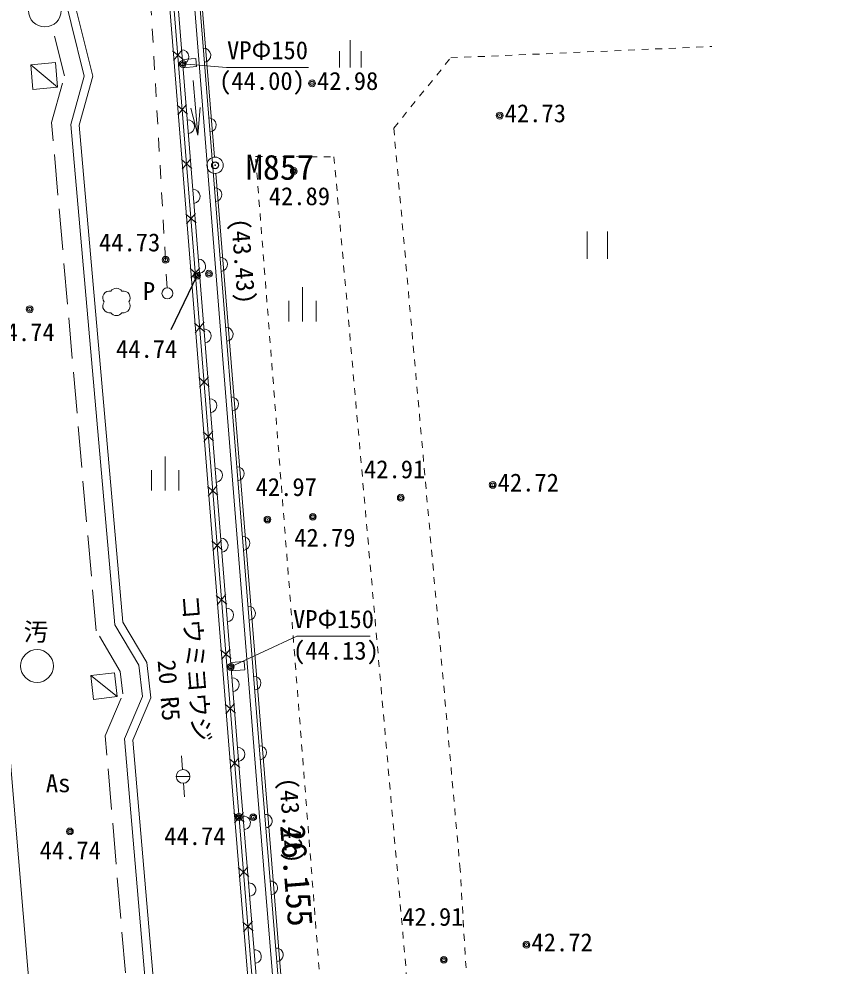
# Model space of a CAD drawing. Units: millimetres, scale not verified. Extents: x -29071210 to -28860960, y -117775216 to -117329466.
# Drawn here: x -28913186 to -28898245, y -117496275 to -117478939 of the extents above; entities that cross this region are included whole.
import ezdxf
from ezdxf.enums import TextEntityAlignment as Align

# ---------------------------------------------------------------- set-up
doc = ezdxf.new("R2010")
doc.units = ezdxf.units.MM
doc.header["$LTSCALE"] = 250
doc.header["$PDMODE"] = 32
doc.header["$PDSIZE"] = 125
for name, pattern in [('USER3', [4, 3, -1]), ('USER4', [2.5, 1.5, -1]), ('USER8', [1, 0.5, -0.5]), ('USER9', [2, 1, -1])]:
    doc.linetypes.add(name, pattern=pattern)
for name, color, linetype, lineweight in [('S-SUV', 7, 'Continuous', 13), ('S-SUV-HTXT', 7, 'Continuous', 13), ('S-SUV-LWCN', 7, 'Continuous', 13), ('S-SUV-ROW', 7, 'Continuous', 15), ('S-SUV-SRVR', 3, 'Continuous', 13)]:
    doc.layers.add(name, color=color, linetype=linetype, lineweight=lineweight)
doc.layers.add('S-SUV-BMK', color=7, linetype='Continuous')
doc.styles.add('ＭＳ ゴシック', font='')
doc.styles.get('ＭＳ ゴシック').set_extended_font_data('MS Gothic')

# ---------------------------------------------------------------- blocks, each defined once
blk = doc.blocks.new('ﾌﾟﾛｯﾄﾏｰｸ-03_1')
at = {"color": 3, "linetype": 'Continuous', "lineweight": 25}
blk.add_circle((0, 0), 0.5, dxfattribs=at)
at = {"color": 3}
blk.add_point((0, 0), dxfattribs=at)
blk = doc.blocks.new('田')
at = {"color": 7, "linetype": 'Continuous', "lineweight": 13}
for p, q in [((-0.75, 1), (-0.75, -1)), ((0.75, -1), (0.75, 1))]:
    blk.add_line(p, q, dxfattribs=at)
blk = doc.blocks.new('open_arrow')
at = {"color": 0, "linetype": 'Continuous', "lineweight": -2}
blk.add_lwpolyline([(7.5, 1.25), (0, 0), (7.5, -1.25)], dxfattribs=at)
blk = doc.blocks.new('植樹')
at = {"color": 7, "linetype": 'Continuous', "lineweight": 13}
for centre, radius, start, end in [((-0.5, 0.3), 0.5, 79.16209, 216.8699), ((0, 0.5), 0.499, 35.63102, 144.36898), ((0.5, 0.3), 0.5, 323.1301, 100.83791), ((-0.5, -0.3), 0.5, 143.1301, 280.83791), ((0.5, -0.3), 0.5, 259.16209, 36.8699), ((0, -0.5), 0.499, 215.63102, 324.36898)]:
    blk.add_arc(centre, radius, start, end, dxfattribs=at)
blk = doc.blocks.new('荒地')
at = {"color": 7, "linetype": 'Continuous', "lineweight": 13}
for p, q in [((0, -1.25), (0, 1.25)), ((-1, 0.25), (-1, -1.25)), ((1, 0.25), (1, -1.25))]:
    blk.add_line(p, q, dxfattribs=at)
blk = doc.blocks.new('ﾌﾟﾛｯﾄﾏｰｸ-03')
at = {"color": 7, "linetype": 'Continuous', "lineweight": 15}
blk.add_circle((0, 0), 0.5, dxfattribs=at)
at = {"color": 7}
blk.add_point((0, 0), dxfattribs=at)

msp = doc.modelspace()

# ---------------------------------------------------------------- linework, layer by layer
at = {"layer": 'S-SUV', "linetype": 'USER9'}
msp.add_line((-28910473.7, -117483862.2), (-28911126, -117472491.1), dxfattribs=at)
at = {"layer": 'S-SUV'}
for p, q in [((-28910181.6, -117479683.5), (-28910371.9, -117479521.4)), ((-28910357.8, -117479697.6), (-28910195.7, -117479507.2)), ((-28912517, -117479738.9), (-28912969, -117479778)), ((-28912969, -117479778), (-28912930, -117480229.9)), ((-28912478, -117480190.9), (-28912969, -117479778)), ((-28912478, -117480190.9), (-28912517, -117479738.9)), ((-28909994.5, -117480069), (-28909912.5, -117481065.6)), ((-28912930, -117480229.9), (-28912478, -117480190.9)), ((-28910101.7, -117480680.3), (-28910292, -117480518.2)), ((-28910277.9, -117480694.4), (-28910115.8, -117480504.1)), ((-28910021.8, -117481677.1), (-28910212.2, -117481515)), ((-28910198, -117481691.2), (-28910035.9, -117481500.9)), ((-28909941.9, -117482673.9), (-28910132.3, -117482511.8)), ((-28910118.1, -117482688), (-28909956.1, -117482497.7)), ((-28909862, -117483670.7), (-28910052.4, -117483508.6)), ((-28910038.3, -117483684.8), (-28909876.2, -117483494.5)), ((-28909782.2, -117484667.5), (-28909972.5, -117484505.4)), ((-28909958.4, -117484681.6), (-28909796.3, -117484491.3)), ((-28909702.3, -117485664.3), (-28909892.6, -117485502.2)), ((-28909878.5, -117485678.4), (-28909716.4, -117485488.1)), ((-28909622.4, -117486661.1), (-28909812.7, -117486499)), ((-28909798.6, -117486675.2), (-28909636.5, -117486484.9)), ((-28909542.5, -117487657.9), (-28909732.8, -117487495.8)), ((-28909718.7, -117487672), (-28909556.6, -117487481.7)), ((-28909462.6, -117488654.7), (-28909652.9, -117488492.6)), ((-28909638.8, -117488668.8), (-28909476.7, -117488478.5)), ((-28909382.7, -117489651.5), (-28909573, -117489489.4)), ((-28909558.9, -117489665.6), (-28909396.8, -117489475.3)), ((-28909302.8, -117490648.3), (-28909493.1, -117490486.2)), ((-28909479, -117490662.4), (-28909316.9, -117490472.1)), ((-28911435.4, -117490908.9), (-28911869.4, -117490958.9)), ((-28911869.4, -117490958.9), (-28911819.4, -117491392.9)), ((-28911385.4, -117491342.9), (-28911869.4, -117490958.9)), ((-28911385.4, -117491342.9), (-28911435.4, -117490908.9)), ((-28911819.4, -117491392.9), (-28911385.4, -117491342.9)), ((-28909222.9, -117491645.1), (-28909413.3, -117491483)), ((-28909399.1, -117491659.2), (-28909237, -117491468.9)), ((-28910208.3, -117492429.8), (-28910189.6, -117492679.1)), ((-28909143, -117492641.9), (-28909333.4, -117492479.8)), ((-28909319.2, -117492656), (-28909157.2, -117492465.7)), ((-28910305.3, -117492803.8), (-28910055.3, -117492803.8)), ((-28910171.2, -117492928.5), (-28910153, -117493177.8)), ((-28907992.1, -117507724.5), (-28909199.2, -117493046.9)), ((-28909061.9, -117493638.4), (-28909252.6, -117493476.7)), ((-28909238.1, -117493652.9), (-28909076.4, -117493462.2)), ((-28908979.9, -117494635.1), (-28909170.6, -117494473.4)), ((-28909156.1, -117494649.6), (-28908994.4, -117494458.9)), ((-28908898, -117495631.7), (-28909088.7, -117495470)), ((-28909074.2, -117495646.2), (-28908912.5, -117495455.5))]:
    msp.add_line(p, q, dxfattribs=at)
at = {"layer": 'S-SUV', "linetype": 'USER4'}
for p, q in [((-28909946, -117479661.8), (-28910195.2, -117479681.7)), ((-28909946, -117479661.8), (-28909934, -117479811.3)), ((-28909934, -117479811.3), (-28910183.2, -117479831.3)), ((-28909061.3, -117490700.5), (-28909310.5, -117490720.5)), ((-28909049.3, -117490850), (-28909061.3, -117490700.5)), ((-28909049.3, -117490850), (-28909298.5, -117490870))]:
    msp.add_line(p, q, dxfattribs=at)
at = {"layer": 'S-SUV'}
for points in [[(-28908186.4, -117529002.2), (-28908762.6, -117521934.7), (-28908589.6, -117521286.7), (-28908641.7, -117520566.7), (-28908918.7, -117519948.7), (-28909436.1, -117513868.7), (-28909469.1, -117513386.8), (-28909493.1, -117512722.8), (-28909248.2, -117512179.7), (-28909285.2, -117511578.7), (-28909665.2, -117510905.8), (-28910320.7, -117503008.8), (-28910024.7, -117502255.8), (-28910148.8, -117501632.8), (-28910471.8, -117501243.8), (-28911250.3, -117492115.9), (-28910924.4, -117491343.8), (-28910990.4, -117490767.8), (-28911431.4, -117490026.9), (-28912234, -117480868.9), (-28911991, -117479986.9), (-28912468.1, -117478054.9), (-28913474.9, -117466126.7)], [(-28909989, -117531410), (-28910462, -117525958), (-28911197, -117517437), (-28911733, -117511235), (-28912764, -117499391), (-28914993, -117472892)]]:
    msp.add_lwpolyline(points, dxfattribs=at)
at = {"layer": 'S-SUV', "linetype": 'USER3'}
msp.add_lwpolyline([(-28910610.3, -117503750.8), (-28910676.2, -117502956.6), (-28910388.1, -117502223.4), (-28910474.7, -117501788.1), (-28910811.2, -117501382.9), (-28911606.4, -117492059.4), (-28911282.5, -117491292.4), (-28911329.6, -117490882.3), (-28911773.1, -117490137.1), (-28912588.1, -117480836.7), (-28912352.7, -117479982.1), (-28912581.5, -117479055.5)], dxfattribs=at)
at = {"layer": 'S-SUV', "linetype": 'USER8'}
for points in [[(-28898245, -117527825), (-28901120, -117525465), (-28902008, -117523735), (-28902856, -117520578), (-28904170, -117510285), (-28905108, -117494510), (-28906324, -117480938), (-28905282, -117479651), (-28900502, -117479444.8)], [(-28908854, -117481459), (-28907418, -117481461), (-28906248, -117494651), (-28904854, -117510436), (-28903471, -117522483), (-28903445, -117524415), (-28905135, -117523046)], [(-28905323.9, -117522813), (-28905984, -117521714), (-28906460, -117519438), (-28906685, -117512300), (-28906835, -117506900), (-28907318, -117501069), (-28908854, -117481459)]]:
    msp.add_lwpolyline(points, dxfattribs=at)
at = {"layer": 'S-SUV'}
for centre, radius in [((-28912711.1, -117478784.9), 300), ((-28910468, -117483962), 100), ((-28912854.4, -117490782.9), 300), ((-28910180.3, -117492803.8), 125)]:
    msp.add_circle(centre, radius, dxfattribs=at)
for centre, radius, start, end in [((-28910202.1, -117479634.6), 128.1, 275.98156, 93.18293), ((-28909803.4, -117479602.8), 128.1, 275.97913, 93.18536), ((-28909701, -117480879.5), 128.1, 275.97913, 93.18536), ((-28910099.8, -117480911.4), 128.1, 275.98156, 93.18293), ((-28909997.4, -117482188.2), 128.1, 275.98156, 93.18293), ((-28909598.7, -117482156.3), 128.1, 275.97913, 93.18536), ((-28909895.1, -117483465), 128.1, 275.98156, 93.18293), ((-28909496.4, -117483433), 128.1, 275.97913, 93.18536), ((-28909792.8, -117484741.8), 128.1, 275.98156, 93.18293), ((-28909394, -117484709.8), 128.1, 275.97913, 93.18536), ((-28909690.4, -117486018.6), 128.1, 275.98156, 93.18293), ((-28909291.7, -117485986.6), 128.1, 275.97913, 93.18536), ((-28909588.1, -117487295.5), 128.1, 275.98156, 93.18293), ((-28909189.4, -117487263.3), 128.1, 275.97913, 93.18536), ((-28909485.8, -117488572.3), 128.1, 275.98156, 93.18293), ((-28909087.1, -117488540.1), 128.1, 275.97913, 93.18536), ((-28909383.4, -117489849.1), 128.1, 275.98156, 93.18293), ((-28908984.7, -117489816.8), 128.1, 275.97913, 93.18536), ((-28908882.4, -117491093.6), 128.1, 275.97913, 93.18536), ((-28909281.1, -117491125.9), 128.1, 275.98156, 93.18293), ((-28909178.8, -117492402.7), 128.1, 275.98156, 93.18293), ((-28908780.1, -117492370.4), 128.1, 275.97913, 93.18536), ((-28909072, -117493652.3), 122.8, 273.65622, 95.74699), ((-28908673.3, -117493620.3), 122.8, 273.68976, 95.71344), ((-28908971.4, -117494875.6), 122.8, 273.65622, 95.74699), ((-28908572.6, -117494844.3), 122.8, 273.68976, 95.71344), ((-28908870.7, -117496098.8), 122.8, 273.65622, 95.74699), ((-28908472, -117496068.3), 122.8, 273.68976, 95.71344)]:
    msp.add_arc(centre, radius, start, end, dxfattribs=at)
at = {"layer": 'S-SUV-HTXT'}
for points in [[(-28910185.9, -117479763.6), (-28909384.4, -117479826), (-28907885.3, -117479826)], [(-28909307.5, -117490798.4), (-28908097.4, -117490238.1), (-28906756.8, -117490238.1)]]:
    msp.add_lwpolyline(points, dxfattribs=at)
at = {"layer": 'S-SUV-LWCN', "color": 3, "lineweight": 25}
msp.add_line((-28910399, -117484624.3), (-28909925.4, -117483635.8), dxfattribs=at)
at = {"layer": 'S-SUV-ROW'}
for p, q in [((-28911783.8, -117454688.5), (-28909607.2, -117481468.5)), ((-28909582.9, -117481767.5), (-28907492.1, -117507538.5))]:
    msp.add_line(p, q, dxfattribs=at)

# ---------------------------------------------------------------- block references
at = {"layer": 'S-SUV'}
for name, p, xscale, yscale in [('荒地', (-28907119.9, -117479580.6), 200, 200), ('田', (-28902597, -117483081.2), 250, 250), ('植樹', (-28911401, -117484119), 250, 250), ('荒地', (-28907993.1, -117484163.1), 250, 250), ('荒地', (-28910507.7, -117487260.6), 250, 250)]:
    msp.add_blockref(name, p, dxfattribs=dict(at, xscale=xscale, yscale=yscale))
at = {"layer": 'S-SUV', "xscale": 66.7, "yscale": 66.7, "rotation": 94.7}
msp.add_blockref('open_arrow', (-28909912.5, -117481065.6), dxfattribs=at)
at = {"layer": 'S-SUV-BMK', "xscale": 300, "yscale": 300}
msp.add_blockref('ﾌﾟﾛｯﾄﾏｰｸ-03', (-28909595, -117481618), dxfattribs=at)
at = {"layer": 'S-SUV-SRVR', "xscale": 75, "yscale": 75}
for p in [(-28910185.9, -117479763.6), (-28907819.9, -117480117.9), (-28904384.5, -117480709.1), (-28908154.6, -117481723.7), (-28910500, -117483348), (-28909925.4, -117483635.8), (-28909707, -117483602), (-28912989, -117484253), (-28904512.3, -117487468.1), (-28906195.4, -117487702.4), (-28908636.9, -117488102.3), (-28907805.3, -117488052.4), (-28909307.5, -117490798.4), (-28909161.3, -117493546.7), (-28908896.4, -117493549.8), (-28912253, -117493811), (-28903894.5, -117495883.5), (-28905407.1, -117496160.5)]:
    msp.add_blockref('ﾌﾟﾛｯﾄﾏｰｸ-03_1', p, dxfattribs=at)

# ---------------------------------------------------------------- texts
at = {"layer": 'S-SUV-BMK', "style": 'ＭＳ ゴシック'}
msp.add_text('M857', height=458.2, dxfattribs=at).set_placement((-28909031.7, -117481424.5), align=Align.TOP_LEFT)
at = {"layer": 'S-SUV-HTXT', "style": 'ＭＳ ゴシック'}
for s, p in [('P', (-28910804.2, -117483921.3)), ('As', (-28912467.8, -117492927.7))]:
    msp.add_text(s, height=329.9, dxfattribs=at).set_placement(p, align=Align.MIDDLE_CENTER)
for s, height, rotation, p in [('コウミヨウジ', 329.9, 274.586, (-28909938.5, -117490821.8)), ('汚', 329.9, 0.003, (-28912873.4, -117490156.3)), ('20 R5', 329.9, 274.586, (-28910437.4, -117491229.3)), ('26.155', 458.2, 274.638, (-28908101.4, -117494617.6))]:
    msp.add_text(s, height=height, rotation=rotation, dxfattribs=at).set_placement(p, align=Align.MIDDLE_CENTER)
msp.add_text('VPΦ150', height=329.9, dxfattribs=at).set_placement((-28907427.1, -117490188.1), align=Align.BOTTOM_CENTER)
at = {"layer": 'S-SUV-SRVR', "style": 'ＭＳ ゴシック'}
for s, p in [('(44.00)', (-28908735.7, -117480337.4)), ('(44.13)', (-28907382.2, -117490765.1))]:
    msp.add_text(s, height=329.9, dxfattribs=at).set_placement(p, align=Align.BOTTOM_CENTER)
for s, p in [('42.98', (-28907729, -117480338)), ('42.73', (-28904293.6, -117480929.2)), ('42.89', (-28908612, -117482447.2)), ('44.73', (-28911720, -117483292.8)), ('44.74', (-28913653.4, -117484936)), ('44.74', (-28911408.3, -117485241.6)), ('42.91', (-28906869.2, -117487445.4)), ('42.97', (-28908853.2, -117487769.7)), ('42.72', (-28904421.4, -117487688.2)), ('42.79', (-28908146.3, -117488697)), ('44.74', (-28910525.6, -117494159.7)), ('44.74', (-28912806.5, -117494419.3)), ('42.91', (-28906169.7, -117495636.5)), ('42.72', (-28903803.6, -117496103.7))]:
    msp.add_text(s, height=329.9, dxfattribs=at).set_placement(p, align=Align.BOTTOM_LEFT)
for s, rotation, p in [('(43.43)', 274.582, (-28909339.3, -117483391.9)), ('(43.42)', 274.702, (-28908459.8, -117493629.4))]:
    msp.add_text(s, height=329.9, rotation=rotation, dxfattribs=at).set_placement(p, align=Align.BOTTOM_CENTER)

# ---------------------------------------------------------------- next in the draw order: wipeouts: each hides what was drawn before it
msp.add_wipeout([(-28909422.4, -117479776), (-28907847.4, -117479776), (-28907847.4, -117479326), (-28909422.4, -117479326)])

# ---------------------------------------------------------------- next in the draw order: linework, layer by layer
at = {"layer": 'S-SUV'}
msp.add_line((-28909199.2, -117493046.9), (-28910427.2, -117477725.1), dxfattribs=at)
for points in [[(-28907130.2, -117533219.1), (-28907617.7, -117519949.6), (-28908068.4, -117507742.7), (-28909276.3, -117493066.7), (-28910505.1, -117477744.8), (-28911435, -117465977.6)], [(-28906982.6, -117533140), (-28907467.1, -117519930.5), (-28907917.2, -117507720.1), (-28909124.5, -117493040.9), (-28910352.5, -117477719.1), (-28911281.6, -117465951.9)], [(-28906688.2, -117532981.2), (-28907167.3, -117519919.5), (-28907617.7, -117507702.3), (-28908825.5, -117493016.6), (-28910053.4, -117477695.3), (-28910982.6, -117465928.3)], [(-28906590.1, -117532928.2), (-28907067.4, -117519915.8), (-28907517.8, -117507696.3), (-28908725.8, -117493008.5), (-28909953.7, -117477687.4), (-28910882.9, -117465920.5)], [(-28907564.1, -117534791.1), (-28908612.2, -117521952.7), (-28908438.2, -117521301), (-28908494, -117520529.5), (-28908771.4, -117519910.6), (-28909286.5, -117513857.3), (-28909319.3, -117513378.9), (-28909342, -117512752.4), (-28909096.2, -117512207.6), (-28909137.6, -117511535), (-28909518.5, -117510860.6), (-28910168.3, -117503031.2), (-28909869, -117502269.7), (-28910009.1, -117501566.2), (-28910326.3, -117501184.2), (-28911097.7, -117492140), (-28910770.8, -117491365.9), (-28910845, -117490718.8), (-28911285, -117489979.6), (-28912082.2, -117480882.7), (-28911836, -117479989), (-28912319.5, -117478030.9), (-28913325.2, -117466116.7)]]:
    msp.add_lwpolyline(points, dxfattribs=at)

# ---------------------------------------------------------------- next in the draw order: texts
at = {"layer": 'S-SUV-HTXT', "style": 'ＭＳ ゴシック'}
msp.add_text('VPΦ150', height=329.9, dxfattribs=at).set_placement((-28908634.9, -117479776), align=Align.BOTTOM_CENTER)

doc.saveas('drawing.dxf')
